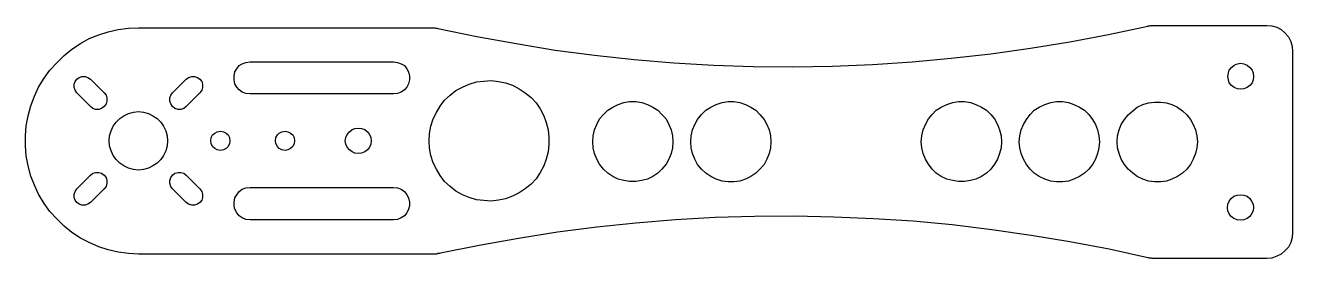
# Model space of a CAD drawing. Extents: x 44.1 to 142.2, y 226.9 to 245.
import ezdxf

# ---------------------------------------------------------------- set-up
doc = ezdxf.new("R2010")
doc.units = 0
doc.layers.add('Capa_1', color=7, linetype='CONTINUOUS')

msp = doc.modelspace()

# ---------------------------------------------------------------- linework, layer by layer
at = {"layer": 'Capa_1', "color": 7}
for points in [[(142.195944, 242.945118), (142.195944, 228.939841), (142.160666, 228.551785), (142.054833, 228.16373), (141.878444, 227.810952), (141.596222, 227.52873), (141.314, 227.281785), (140.961222, 227.105396), (140.573166, 226.964285), (140.185111, 226.929007), (131.542055, 226.929007), (131.4715, 226.929007), (131.400944, 226.929007), (131.330388, 226.929007), (131.259833, 226.964285), (131.189277, 226.964285), (131.118722, 226.964285), (131.048166, 226.999563), (130.977611, 226.999563), (127.979, 227.669841), (124.945111, 228.234285), (121.9465, 228.728174), (118.912611, 229.151507), (115.843444, 229.539563), (112.809555, 229.821785), (109.740388, 229.998174), (106.671222, 230.139285), (103.602055, 230.209841), (100.532888, 230.174563), (97.499, 230.104007), (94.429833, 229.927618), (91.360666, 229.680674), (88.326777, 229.363174), (85.292888, 228.975118), (82.259, 228.48123), (79.225111, 227.952063), (76.2265, 227.352341), (76.155944, 227.317063), (76.085388, 227.317063), (76.014833, 227.317063), (75.944277, 227.281785), (75.909, 227.281785), (75.838444, 227.281785), (75.767888, 227.281785), (75.697333, 227.281785), (52.837333, 227.281785), (52.061222, 227.317063), (51.285111, 227.422896), (50.509, 227.599285), (49.768166, 227.84623), (49.027333, 228.16373), (48.357055, 228.516507), (47.686777, 228.939841), (47.087055, 229.43373), (46.522611, 229.998174), (45.993444, 230.562618), (45.534833, 231.197618), (45.1115, 231.903174), (44.794, 232.60873), (44.511777, 233.314285), (44.300111, 234.090396), (44.159, 234.866507), (44.088444, 235.642619), (44.088444, 236.41873), (44.159, 237.194841), (44.300111, 237.970952), (44.511777, 238.747063), (44.794, 239.487896), (45.1115, 240.193452), (45.534833, 240.86373), (45.993444, 241.49873), (46.522611, 242.063174), (47.087055, 242.627618), (47.686777, 243.121507), (48.357055, 243.544841), (49.027333, 243.932896), (49.768166, 244.215118), (50.509, 244.462063), (51.285111, 244.638452), (52.061222, 244.744285), (52.837333, 244.779563), (75.485666, 244.779563), (75.556222, 244.779563), (75.626777, 244.779563), (75.697333, 244.779563), (75.767888, 244.779563), (75.838444, 244.744285), (75.909, 244.744285), (75.979555, 244.744285), (76.014833, 244.709007), (79.048722, 244.109285), (82.082611, 243.544841), (85.1165, 243.050952), (88.150388, 242.662896), (91.219555, 242.310118), (94.288722, 242.063174), (97.357888, 241.886785), (100.427055, 241.780952), (103.496222, 241.745674), (106.565388, 241.81623), (109.669833, 241.922063), (112.739, 242.13373), (115.772888, 242.415952), (118.842055, 242.76873), (121.911222, 243.192063), (124.945111, 243.685952), (127.943722, 244.250396), (130.977611, 244.885396), (131.012888, 244.920674), (131.083444, 244.920674), (131.154, 244.920674), (131.224555, 244.955952), (131.295111, 244.955952), (131.365666, 244.955952), (131.436222, 244.955952), (131.506777, 244.955952), (140.185111, 244.955952), (140.573166, 244.920674), (140.961222, 244.814841), (141.314, 244.638452), (141.596222, 244.391507), (141.878444, 244.074007), (142.054833, 243.72123), (142.160666, 243.333174), (142.195944, 242.945118)], [(61.480388, 239.664285), (61.162888, 239.699563), (60.880666, 239.805396), (60.633722, 239.981785), (60.457333, 240.193452), (60.316222, 240.440396), (60.245666, 240.757896), (60.245666, 241.040118), (60.316222, 241.357618), (60.457333, 241.604563), (60.633722, 241.851507), (60.880666, 241.992618), (61.162888, 242.098452), (61.480388, 242.13373)], [(61.480388, 242.13373), (72.592888, 242.13373)], [(72.592888, 242.13373), (72.910388, 242.098452), (73.192611, 241.992618), (73.439555, 241.851507), (73.615944, 241.604563), (73.757055, 241.357618), (73.827611, 241.040118), (73.827611, 240.757896), (73.757055, 240.440396), (73.615944, 240.193452), (73.439555, 239.981785), (73.192611, 239.805396), (72.910388, 239.699563), (72.592888, 239.664285)], [(137.1865, 241.004841), (137.221777, 241.287063), (137.292333, 241.49873), (137.468722, 241.710396), (137.680388, 241.886785), (137.927333, 241.992618), (138.174277, 242.027896), (138.421222, 241.992618), (138.668166, 241.886785), (138.879833, 241.710396), (139.056222, 241.49873), (139.126777, 241.287063), (139.162055, 241.004841), (139.126777, 240.757896), (139.056222, 240.510952), (138.879833, 240.299285), (138.668166, 240.158174), (138.421222, 240.052341), (138.174277, 240.017063), (137.927333, 240.052341), (137.680388, 240.158174), (137.468722, 240.299285), (137.292333, 240.510952), (137.221777, 240.757896), (137.1865, 241.004841)], [(48.074833, 239.734841), (47.933722, 239.946507), (47.863166, 240.158174), (47.863166, 240.405119), (47.933722, 240.616785), (48.074833, 240.793174), (48.251222, 240.934285), (48.462888, 241.004841), (48.709833, 241.004841), (48.9215, 240.934285), (49.133166, 240.793174)], [(49.133166, 240.793174), (50.1915, 239.734841)], [(55.483166, 239.734841), (56.5415, 240.793174)], [(56.5415, 240.793174), (56.717888, 240.934285), (56.964833, 241.004841), (57.1765, 241.004841), (57.423444, 240.934285), (57.599833, 240.793174), (57.740944, 240.616785), (57.8115, 240.405119), (57.8115, 240.158174), (57.740944, 239.946507), (57.599833, 239.734841)], [(75.344555, 236.030674), (75.379833, 236.595119), (75.485666, 237.159563), (75.662055, 237.724007), (75.909, 238.217896), (76.191222, 238.711785), (76.544, 239.170396), (76.967333, 239.558452), (77.425944, 239.91123), (77.919833, 240.193452), (78.449, 240.405119), (79.013444, 240.581507), (79.577888, 240.652063), (80.142333, 240.687341), (80.706777, 240.616785), (81.271222, 240.510952), (81.800388, 240.334563), (82.329555, 240.052341), (82.788166, 239.734841), (83.246777, 239.382063), (83.634833, 238.95873), (83.952333, 238.500119), (84.234555, 237.970952), (84.410944, 237.441785), (84.552055, 236.877341), (84.622611, 236.312896), (84.622611, 235.748452), (84.552055, 235.184007), (84.410944, 234.619563), (84.234555, 234.090396), (83.952333, 233.596507), (83.634833, 233.102618), (83.246777, 232.679285), (82.788166, 232.326507), (82.329555, 232.009007), (81.800388, 231.762063), (81.271222, 231.550396), (80.706777, 231.444563), (80.142333, 231.374007), (79.577888, 231.409285), (79.013444, 231.479841), (78.449, 231.65623), (77.919833, 231.867896), (77.425944, 232.150118), (76.967333, 232.502896), (76.544, 232.890952), (76.191222, 233.349563), (75.909, 233.843452), (75.662055, 234.337341), (75.485666, 234.901785), (75.379833, 235.46623), (75.344555, 236.030674)], [(49.133166, 238.676507), (48.074833, 239.734841)], [(50.1915, 239.734841), (50.332611, 239.558452), (50.403166, 239.346785), (50.403166, 239.099841), (50.332611, 238.888174), (50.1915, 238.676507), (49.979833, 238.535396), (49.768166, 238.464841), (49.521222, 238.464841), (49.309555, 238.535396), (49.133166, 238.676507)], [(56.5415, 238.676507), (56.365111, 238.535396), (56.118166, 238.464841), (55.9065, 238.464841), (55.659555, 238.535396), (55.483166, 238.676507), (55.342055, 238.888174), (55.2715, 239.099841), (55.2715, 239.346785), (55.342055, 239.558452), (55.483166, 239.734841)], [(57.599833, 239.734841), (56.5415, 238.676507)], [(72.592888, 239.664285), (61.480388, 239.664285)], [(88.009277, 235.960119), (88.044555, 236.41873), (88.150388, 236.877341), (88.326777, 237.300674), (88.538444, 237.724007), (88.855944, 238.076785), (89.173444, 238.394285), (89.5615, 238.64123), (89.984833, 238.852896), (90.408166, 238.994007), (90.866777, 239.064563), (91.360666, 239.064563), (91.819277, 238.994007), (92.242611, 238.852896), (92.665944, 238.64123), (93.054, 238.394285), (93.3715, 238.076785), (93.689, 237.724007), (93.900666, 237.300674), (94.077055, 236.877341), (94.182888, 236.41873), (94.218166, 235.960119), (94.182888, 235.501507), (94.077055, 235.042896), (93.900666, 234.619563), (93.689, 234.231507), (93.3715, 233.843452), (93.054, 233.525952), (92.665944, 233.279007), (92.242611, 233.067341), (91.819277, 232.961507), (91.360666, 232.890952), (90.866777, 232.890952), (90.408166, 232.961507), (89.984833, 233.067341), (89.5615, 233.279007), (89.173444, 233.525952), (88.855944, 233.843452), (88.538444, 234.231507), (88.326777, 234.619563), (88.150388, 235.042896), (88.044555, 235.501507), (88.009277, 235.960119)], [(95.594, 235.960119), (95.629277, 236.41873), (95.735111, 236.877341), (95.9115, 237.300674), (96.123166, 237.68873), (96.440666, 238.076785), (96.758166, 238.394285), (97.146222, 238.64123), (97.569555, 238.852896), (98.028166, 238.994007), (98.486777, 239.064563), (98.945388, 239.064563), (99.404, 238.994007), (99.827333, 238.852896), (100.250666, 238.64123), (100.638722, 238.394285), (100.956222, 238.076785), (101.273722, 237.68873), (101.485388, 237.300674), (101.661777, 236.877341), (101.767611, 236.41873), (101.802888, 235.960119), (101.767611, 235.501507), (101.661777, 235.042896), (101.485388, 234.619563), (101.273722, 234.19623), (100.956222, 233.843452), (100.638722, 233.525952), (100.250666, 233.279007), (99.827333, 233.067341), (99.404, 232.92623), (98.945388, 232.855674), (98.486777, 232.855674), (98.028166, 232.92623), (97.569555, 233.067341), (97.146222, 233.279007), (96.758166, 233.525952), (96.440666, 233.843452), (96.123166, 234.19623), (95.9115, 234.619563), (95.735111, 235.042896), (95.629277, 235.501507), (95.594, 235.960119)], [(113.444555, 235.960119), (113.479833, 236.41873), (113.585666, 236.877341), (113.762055, 237.300674), (114.009, 237.724007), (114.291222, 238.076785), (114.608722, 238.394285), (114.996777, 238.64123), (115.420111, 238.852896), (115.878722, 238.994007), (116.337333, 239.064563), (116.795944, 239.064563), (117.254555, 238.994007), (117.677888, 238.852896), (118.101222, 238.64123), (118.489277, 238.394285), (118.842055, 238.076785), (119.124277, 237.724007), (119.335944, 237.300674), (119.512333, 236.877341), (119.618166, 236.41873), (119.653444, 235.960119), (119.618166, 235.501507), (119.512333, 235.042896), (119.335944, 234.619563), (119.124277, 234.231507), (118.842055, 233.843452), (118.489277, 233.525952), (118.101222, 233.279007), (117.677888, 233.067341), (117.254555, 232.961507), (116.795944, 232.890952), (116.337333, 232.890952), (115.878722, 232.961507), (115.420111, 233.067341), (114.996777, 233.279007), (114.608722, 233.525952), (114.291222, 233.843452), (114.009, 234.231507), (113.762055, 234.619563), (113.585666, 235.042896), (113.479833, 235.501507), (113.444555, 235.960119)], [(121.029277, 235.960119), (121.064555, 236.41873), (121.170388, 236.877341), (121.346777, 237.300674), (121.593722, 237.68873), (121.875944, 238.076785), (122.193444, 238.394285), (122.5815, 238.64123), (123.004833, 238.852896), (123.463444, 238.994007), (123.922055, 239.064563), (124.380666, 239.064563), (124.839277, 238.994007), (125.262611, 238.852896), (125.685944, 238.64123), (126.074, 238.394285), (126.426777, 238.076785), (126.709, 237.68873), (126.920666, 237.300674), (127.097055, 236.877341), (127.202888, 236.41873), (127.238166, 235.960119), (127.202888, 235.501507), (127.097055, 235.042896), (126.920666, 234.619563), (126.709, 234.19623), (126.426777, 233.843452), (126.074, 233.525952), (125.685944, 233.279007), (125.262611, 233.067341), (124.839277, 232.92623), (124.380666, 232.855674), (123.922055, 232.855674), (123.463444, 232.92623), (123.004833, 233.067341), (122.5815, 233.279007), (122.193444, 233.525952), (121.875944, 233.843452), (121.593722, 234.19623), (121.346777, 234.619563), (121.170388, 235.042896), (121.064555, 235.501507), (121.029277, 235.960119)], [(128.614, 235.960119), (128.649277, 236.41873), (128.755111, 236.877341), (128.9315, 237.300674), (129.178444, 237.68873), (129.460666, 238.041507), (129.813444, 238.359007), (130.166222, 238.64123), (130.589555, 238.852896), (131.048166, 238.95873), (131.506777, 239.029285), (131.965388, 239.029285), (132.424, 238.95873), (132.847333, 238.852896), (133.270666, 238.64123), (133.658722, 238.359007), (134.0115, 238.041507), (134.293722, 237.68873), (134.505388, 237.300674), (134.681777, 236.877341), (134.787611, 236.41873), (134.822888, 235.960119), (134.787611, 235.501507), (134.681777, 235.042896), (134.505388, 234.619563), (134.293722, 234.19623), (134.0115, 233.843452), (133.658722, 233.525952), (133.270666, 233.279007), (132.847333, 233.067341), (132.424, 232.92623), (131.965388, 232.855674), (131.506777, 232.855674), (131.048166, 232.92623), (130.589555, 233.067341), (130.166222, 233.279007), (129.813444, 233.525952), (129.460666, 233.843452), (129.178444, 234.19623), (128.9315, 234.619563), (128.755111, 235.042896), (128.649277, 235.501507), (128.614, 235.960119)], [(50.579555, 236.030674), (50.614833, 236.41873), (50.720666, 236.806785), (50.897055, 237.159563), (51.108722, 237.477063), (51.390944, 237.759285), (51.708444, 237.970952), (52.061222, 238.147341), (52.449277, 238.253174), (52.837333, 238.288452), (53.225388, 238.253174), (53.613444, 238.147341), (53.966222, 237.970952), (54.283722, 237.759285), (54.565944, 237.477063), (54.777611, 237.159563), (54.954, 236.806785), (55.059833, 236.41873), (55.095111, 236.030674), (55.059833, 235.642619), (54.954, 235.254563), (54.777611, 234.901785), (54.565944, 234.584285), (54.283722, 234.302063), (53.966222, 234.090396), (53.613444, 233.914007), (53.225388, 233.808174), (52.837333, 233.772896), (52.449277, 233.808174), (52.061222, 233.914007), (51.708444, 234.090396), (51.390944, 234.302063), (51.108722, 234.584285), (50.897055, 234.901785), (50.720666, 235.254563), (50.614833, 235.642619), (50.579555, 236.030674)], [(58.4465, 236.030674), (58.481777, 236.277619), (58.587611, 236.489285), (58.764, 236.630396), (58.940388, 236.73623), (59.187333, 236.771507), (59.434277, 236.73623), (59.645944, 236.630396), (59.787055, 236.489285), (59.892888, 236.277619), (59.928166, 236.030674), (59.892888, 235.819007), (59.787055, 235.607341), (59.645944, 235.430952), (59.434277, 235.325119), (59.187333, 235.289841), (58.940388, 235.325119), (58.764, 235.430952), (58.587611, 235.607341), (58.481777, 235.819007), (58.4465, 236.030674)], [(63.455944, 236.030674), (63.491222, 236.277619), (63.597055, 236.489285), (63.738166, 236.630396), (63.949833, 236.73623), (64.196777, 236.771507), (64.408444, 236.73623), (64.620111, 236.630396), (64.7965, 236.489285), (64.902333, 236.277619), (64.937611, 236.030674), (64.902333, 235.819007), (64.7965, 235.607341), (64.620111, 235.430952), (64.408444, 235.325119), (64.196777, 235.289841), (63.949833, 235.325119), (63.738166, 235.430952), (63.597055, 235.607341), (63.491222, 235.819007), (63.455944, 236.030674)], [(68.853444, 236.030674), (68.888722, 236.277619), (68.994555, 236.524563), (69.170944, 236.73623), (69.382611, 236.912619), (69.594277, 236.983174), (69.8765, 237.018452), (70.123444, 236.983174), (70.370388, 236.912619), (70.582055, 236.73623), (70.723166, 236.524563), (70.829, 236.277619), (70.864277, 236.030674), (70.829, 235.78373), (70.723166, 235.536785), (70.582055, 235.325119), (70.370388, 235.184007), (70.123444, 235.078174), (69.8765, 235.042896), (69.594277, 235.078174), (69.382611, 235.184007), (69.170944, 235.325119), (68.994555, 235.536785), (68.888722, 235.78373), (68.853444, 236.030674)], [(49.133166, 233.384841), (49.309555, 233.525952), (49.521222, 233.596507), (49.768166, 233.596507), (49.979833, 233.525952), (50.1915, 233.384841), (50.332611, 233.208452), (50.403166, 232.961507), (50.403166, 232.749841), (50.332611, 232.502896), (50.1915, 232.326507)], [(55.483166, 232.326507), (55.342055, 232.502896), (55.2715, 232.749841), (55.2715, 232.961507), (55.342055, 233.208452), (55.483166, 233.384841), (55.659555, 233.525952), (55.9065, 233.596507), (56.118166, 233.596507), (56.365111, 233.525952), (56.5415, 233.384841)], [(48.074833, 232.326507), (49.133166, 233.384841)], [(56.5415, 233.384841), (57.599833, 232.326507)], [(49.133166, 231.268174), (48.9215, 231.127063), (48.709833, 231.056507), (48.462888, 231.056507), (48.251222, 231.127063), (48.074833, 231.268174), (47.933722, 231.444563), (47.863166, 231.65623), (47.863166, 231.903174), (47.933722, 232.114841), (48.074833, 232.326507)], [(50.1915, 232.326507), (49.133166, 231.268174)], [(56.5415, 231.268174), (55.483166, 232.326507)], [(57.599833, 232.326507), (57.740944, 232.114841), (57.8115, 231.903174), (57.8115, 231.65623), (57.740944, 231.444563), (57.599833, 231.268174), (57.423444, 231.127063), (57.1765, 231.056507), (56.964833, 231.056507), (56.717888, 231.127063), (56.5415, 231.268174)], [(61.480388, 229.927618), (61.162888, 229.962896), (60.880666, 230.06873), (60.633722, 230.245118), (60.457333, 230.456785), (60.316222, 230.739007), (60.245666, 231.02123), (60.245666, 231.303452), (60.316222, 231.620952), (60.457333, 231.867896), (60.633722, 232.114841), (60.880666, 232.29123), (61.162888, 232.397063), (61.480388, 232.432341)], [(61.480388, 232.432341), (72.592888, 232.432341)], [(72.592888, 232.432341), (72.910388, 232.397063), (73.192611, 232.29123), (73.439555, 232.114841), (73.615944, 231.867896), (73.757055, 231.620952), (73.827611, 231.303452), (73.827611, 231.02123), (73.757055, 230.739007), (73.615944, 230.456785), (73.439555, 230.245118), (73.192611, 230.06873), (72.910388, 229.962896), (72.592888, 229.927618)], [(137.151222, 230.880118), (137.1865, 231.127063), (137.292333, 231.374007), (137.433444, 231.585674), (137.645111, 231.762063), (137.892055, 231.832618), (138.174277, 231.867896), (138.421222, 231.832618), (138.668166, 231.762063), (138.879833, 231.585674), (139.020944, 231.374007), (139.126777, 231.127063), (139.162055, 230.880118), (139.126777, 230.633174), (139.020944, 230.38623), (138.879833, 230.174563), (138.668166, 230.033452), (138.421222, 229.927618), (138.174277, 229.892341), (137.892055, 229.927618), (137.645111, 230.033452), (137.433444, 230.174563), (137.292333, 230.38623), (137.1865, 230.633174), (137.151222, 230.880118)], [(72.592888, 229.927618), (61.480388, 229.927618)]]:
    msp.add_lwpolyline(points, dxfattribs=at)

doc.saveas('drawing.dxf')
